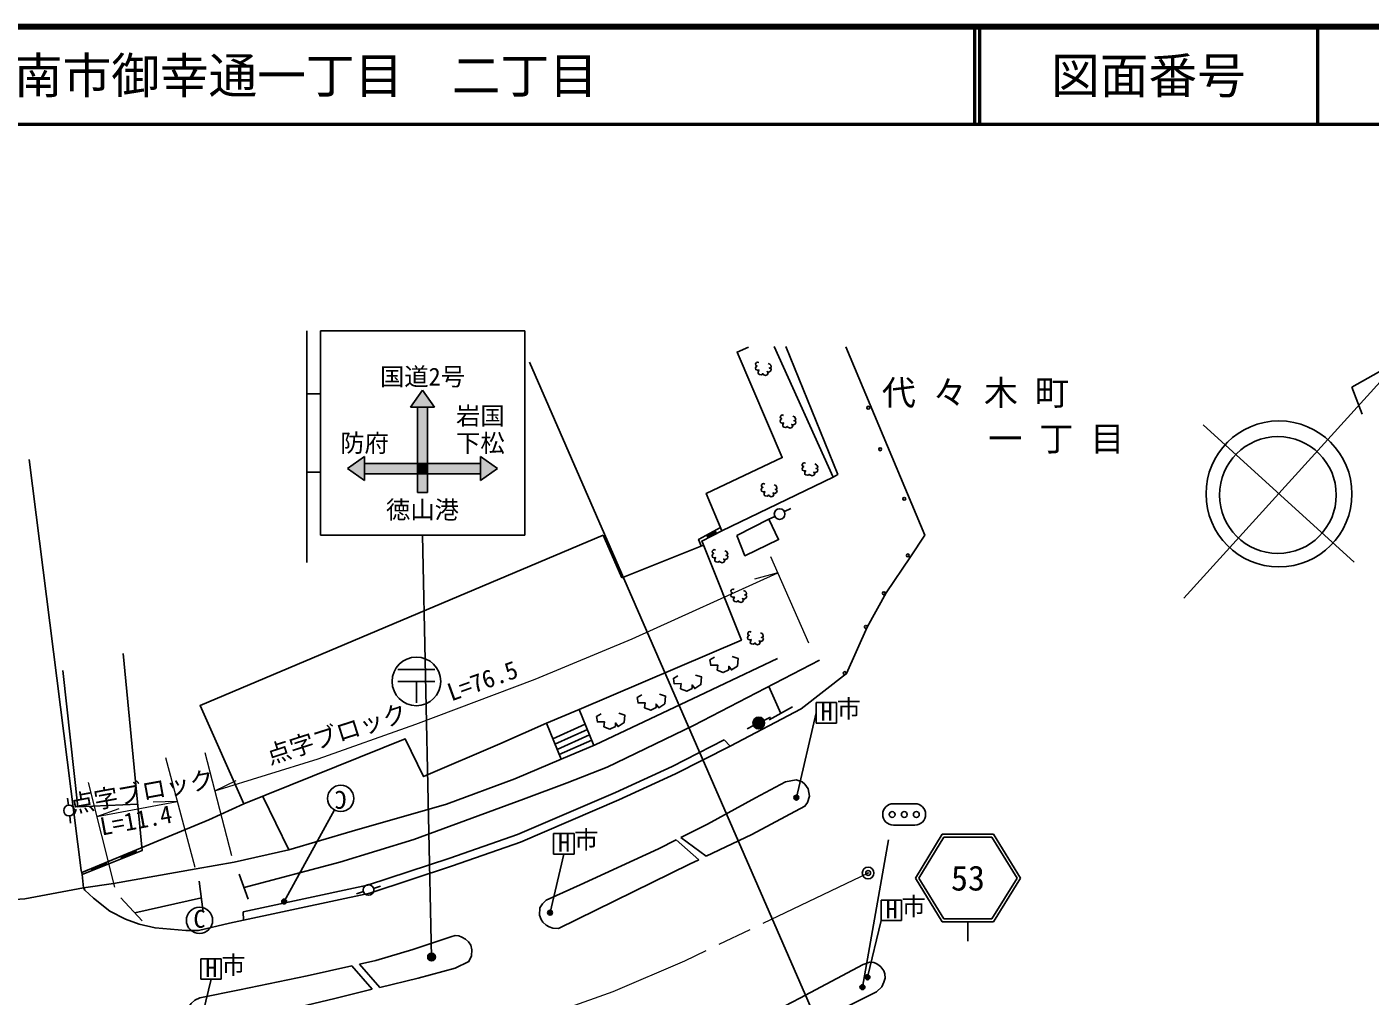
# Model space of a CAD drawing. Units: millimetres at full size, sheet at 1:1000; details may follow other scales. Extents: x 40000 to 680000, y 20000 to 380000.
# Drawn here: x 411353 to 549401, y 280390 to 380000 of the extents above; entities that cross this region are included whole.
import ezdxf
from ezdxf.enums import TextEntityAlignment as Align

# ---------------------------------------------------------------- set-up
doc = ezdxf.new("R2010")
doc.units = ezdxf.units.MM
doc.header["$LTSCALE"] = 1000
doc.header["$PDMODE"] = 32
doc.header["$PDSIZE"] = 500
doc.linetypes.add('CHAIN', pattern=[18.5, 12, -1.5, 3.5, -1.5])
for name, color, linetype, lineweight in [('M-BGD', 7, 'Continuous', 25), ('M-BGD-EXST', 7, 'Continuous', 25), ('M-BMK', 2, 'CHAIN', 13), ('M-BMK-OTRS', 5, 'Continuous', 25), ('M-BMK-SRVR', 3, 'Continuous', 25), ('M-STR-HTXT', 7, 'Continuous', 13), ('M-STR-STR3', 7, 'Continuous', 25), ('M-STR-STRC', 7, 'Continuous', 25), ('M-STR-STRD', 8, 'Continuous', 25), ('M-TTL', 2, 'Continuous', 140), ('M-TTL-LINE', 7, 'Continuous', 50)]:
    doc.layers.add(name, color=color, linetype=linetype, lineweight=lineweight)
for name, color, linetype in [('M-BMK-HTXT', 7, 'Continuous'), ('M-OTRS', 6, 'Continuous'), ('M-TTL-TXT', 7, 'Continuous')]:
    doc.layers.add(name, color=color, linetype=linetype)
doc.styles.add('ＭＳ ゴシック', font='')
doc.styles.get('ＭＳ ゴシック').set_extended_font_data('MS Gothic')

msp = doc.modelspace()

# ---------------------------------------------------------------- hatches: boundary and pattern name
at = {"layer": 'M-BGD'}
for points in [[(482241, 327942), (482071, 328251), (481221, 327785), (481378, 327500)], [(486954, 308918, 0.50498), (486016, 308689, 0.14642), (485979, 308347)], [(487123, 308226, 0.32892), (486954, 308918), (485979, 308347, 0.74456)], [(419489, 294142), (417973, 293533), (418067, 293301), (419582, 293910)], [(422519, 295359), (421004, 294750), (421097, 294518), (422612, 295127)]]:
    msp.add_hatch(color=256, dxfattribs=at).paths.add_polyline_path(points)
at = {"layer": 'M-BGD-EXST'}
for points in [[(490621, 300626, 1), (490251, 300962, 1)], [(437981, 289946, 1), (437611, 290282, 1)], [(465309, 288805, 1), (464939, 289141, 1)], [(497932, 282164, 1), (497562, 282500, 1)], [(497409, 281141, 1), (497038, 281477, 1)]]:
    msp.add_hatch(color=256, dxfattribs=at).paths.add_polyline_path(points)
at = {"layer": 'M-STR-STRC'}
for points in [[(452013, 342657), (453238, 340907), (452538, 340907), (451488, 340907), (450788, 340907)], [(452538, 335132), (452538, 336202), (452538, 336640), (452538, 340907), (451488, 340907), (451488, 335132)], [(446063, 335832), (446063, 335132), (446063, 334082), (446063, 333382), (444313, 334607)], [(457963, 335132), (457963, 335832), (459713, 334607), (457963, 333382), (457963, 334082)], [(449979, 334082), (450417, 334082), (451488, 334082), (451488, 335132), (446063, 335132), (446063, 334082)], [(452538, 334082), (452538, 335132), (451488, 335132), (451488, 334082)], [(452538, 332157), (452538, 334082), (451488, 334082), (451488, 333011), (451488, 332573), (451488, 332157)], [(457963, 334082), (457963, 335132), (454046, 335132), (453608, 335132), (452538, 335132), (452538, 334082)], [(453241, 284137, 1), (452648, 284675, 1)]]:
    msp.add_hatch(color=256, dxfattribs=at).paths.add_polyline_path(points)

# ---------------------------------------------------------------- linework, layer by layer
at = {"layer": 'M-BGD'}
for p, q in [((489207, 330179), (489879, 330512)), ((488221, 329690), (487549, 329357)), ((472504, 323389), (470585, 327778)), ((481378, 327500), (481221, 327785)), ((482241, 327942), (482071, 328251)), ((472504, 323389), (480880, 326750)), ((451387, 313962), (449487, 313962)), ((451387, 313962), (453287, 313962)), ((451387, 312731), (449487, 312731)), ((451387, 312731), (451387, 310531)), ((451387, 312731), (453287, 312731)), ((488849, 309441), (487603, 312219)), ((469622, 306155), (468119, 309834)), ((487652, 308768), (490047, 310114)), ((466254, 304744), (464756, 308435)), ((468736, 308324), (465405, 306835)), ((486034, 308187), (485365, 307848)), ((487105, 308728), (487774, 309067)), ((468957, 307782), (465625, 306292)), ((469179, 307239), (465846, 305749)), ((469401, 306697), (466066, 305206)), ((483620, 306079), (483020, 306727)), ((415617, 300007), (415523, 300751)), ((438270, 295420), (435593, 300921)), ((415755, 298915), (415849, 298171)), ((419489, 294142), (419582, 293910)), ((421004, 294750), (421097, 294518)), ((422519, 295359), (422612, 295127)), ((417973, 293533), (418067, 293301)), ((433186, 292934), (434109, 290367)), ((429064, 292189), (429485, 289030)), ((446989, 291461), (447706, 291680)), ((421006, 290508), (423196, 288116)), ((422446, 288936), (429289, 290501)), ((445937, 291139), (445219, 290920)), ((433605, 288184), (433577, 289048))]:
    msp.add_line(p, q, dxfattribs=at)
for points in [[(411602, 335538), (416946, 293293), (417035, 292886), (417185, 291516), (417294, 291289), (418196, 290470), (419879, 289131), (421505, 288302), (422879, 287800), (424527, 287401), (427701, 287140), (429002, 287140), (432187, 287879), (439049, 289358), (446592, 290985), (455103, 293764), (462097, 296211), (472174, 300550), (478030, 303219), (483620, 306079), (490939, 309920), (495586, 313538), (497727, 318314), (499655, 321841), (502157, 325537), (503635, 327775), (495523, 347130)], [(485511, 347082), (484345, 346583), (488990, 335732), (481176, 332061), (482790, 328223), (494222, 333720), (488151, 347145)], [(494222, 333720), (494683, 334012), (489337, 347145)], [(486582, 345494), (486454, 345540), (486342, 345495), (486236, 345361), (486256, 345231), (486339, 345172), (486398, 345161), (486293, 345100), (486228, 344911), (486261, 344774), (486442, 344705), (486589, 344724), (486512, 344527), (486509, 344361), (486633, 344285), (486815, 344247), (486940, 344303), (486973, 344364), (487025, 344281), (487257, 344178), (487431, 344247), (487530, 344407), (487488, 344518), (487417, 344570), (487611, 344522), (487802, 344635), (487855, 344834), (487784, 344910), (487656, 344942), (487813, 344987), (487835, 345075), (487794, 345245), (487712, 345335), (487540, 345413)], [(489113, 340071), (488985, 340117), (488873, 340072), (488767, 339938), (488787, 339808), (488869, 339749), (488929, 339738), (488824, 339677), (488759, 339488), (488791, 339351), (488972, 339282), (489120, 339301), (489043, 339104), (489040, 338938), (489164, 338862), (489346, 338824), (489471, 338879), (489504, 338941), (489556, 338858), (489788, 338755), (489962, 338824), (490061, 338983), (490019, 339095), (489948, 339147), (490142, 339099), (490333, 339211), (490386, 339410), (490315, 339487), (490187, 339519), (490344, 339564), (490366, 339652), (490325, 339822), (490243, 339912), (490071, 339990)], [(491373, 335160), (491245, 335206), (491133, 335161), (491026, 335027), (491046, 334897), (491129, 334838), (491189, 334827), (491083, 334766), (491019, 334577), (491051, 334440), (491232, 334371), (491380, 334390), (491303, 334193), (491300, 334027), (491424, 333951), (491605, 333913), (491731, 333968), (491763, 334030), (491816, 333947), (492048, 333844), (492221, 333913), (492320, 334072), (492278, 334184), (492208, 334236), (492401, 334188), (492593, 334300), (492646, 334500), (492574, 334576), (492446, 334608), (492604, 334653), (492626, 334741), (492584, 334911), (492502, 335001), (492330, 335079)], [(487185, 333021), (487057, 333067), (486945, 333022), (486839, 332888), (486858, 332758), (486941, 332699), (487001, 332688), (486895, 332627), (486831, 332438), (486863, 332301), (487044, 332232), (487192, 332251), (487115, 332054), (487112, 331888), (487236, 331812), (487418, 331773), (487543, 331829), (487576, 331891), (487628, 331808), (487860, 331705), (488034, 331773), (488132, 331933), (488091, 332045), (488020, 332097), (488213, 332049), (488405, 332161), (488458, 332360), (488386, 332437), (488259, 332469), (488416, 332513), (488438, 332602), (488397, 332772), (488315, 332862), (488142, 332940)], [(480647, 326656), (480377, 327321), (482646, 328567)], [(416990, 293090), (430042, 298523), (433649, 300137), (450243, 306826), (452132, 302952), (459970, 306324), (464756, 308435), (468119, 309834), (484796, 316989), (480851, 326822), (480715, 327160), (482790, 328223)], [(433649, 300137), (429162, 310244), (470585, 327778)], [(482127, 326238), (481999, 326283), (481887, 326238), (481781, 326104), (481801, 325974), (481883, 325915), (481943, 325904), (481838, 325843), (481773, 325654), (481805, 325517), (481986, 325448), (482134, 325467), (482057, 325270), (482054, 325104), (482178, 325028), (482360, 324990), (482485, 325046), (482518, 325107), (482570, 325025), (482802, 324922), (482976, 324990), (483075, 325150), (483033, 325261), (482962, 325313), (483156, 325265), (483347, 325378), (483400, 325577), (483329, 325654), (483201, 325685), (483358, 325730), (483380, 325818), (483339, 325989), (483257, 326079), (483085, 326156)], [(484055, 322170), (483927, 322216), (483815, 322171), (483709, 322037), (483729, 321907), (483812, 321848), (483871, 321837), (483766, 321776), (483701, 321587), (483734, 321450), (483915, 321381), (484062, 321400), (483985, 321203), (483982, 321037), (484106, 320961), (484288, 320922), (484413, 320978), (484446, 321040), (484498, 320957), (484730, 320854), (484904, 320922), (485003, 321082), (484961, 321194), (484890, 321246), (485084, 321198), (485275, 321310), (485328, 321509), (485257, 321586), (485129, 321618), (485286, 321662), (485308, 321751), (485267, 321921), (485185, 322011), (485013, 322089)], [(485776, 317811), (485648, 317857), (485536, 317812), (485430, 317678), (485450, 317548), (485533, 317489), (485592, 317478), (485487, 317417), (485422, 317228), (485455, 317091), (485636, 317022), (485783, 317041), (485706, 316844), (485703, 316678), (485827, 316602), (486009, 316564), (486134, 316619), (486167, 316681), (486220, 316598), (486451, 316495), (486625, 316564), (486724, 316723), (486682, 316835), (486611, 316887), (486805, 316839), (486996, 316951), (487049, 317150), (486978, 317227), (486850, 317259), (487007, 317304), (487029, 317392), (486988, 317562), (486906, 317652), (486734, 317730)], [(401773, 289786), (411160, 290404), (417185, 291516), (420272, 291970), (428749, 293457), (432668, 294165), (438270, 295420), (444787, 297349), (454468, 300131), (461497, 302732), (466254, 304744), (469755, 306211), (480404, 311268), (488504, 315095)], [(417035, 292886), (423218, 295370), (421252, 315593)], [(433684, 291549), (443500, 294164), (451138, 296504), (462405, 300620), (466887, 302321), (470988, 303934), (479850, 308214), (492822, 314915)], [(482026, 315215), (481552, 314944), (481636, 314402), (482349, 314419), (482298, 313893), (482925, 313639), (483485, 313927), (483485, 314283), (483756, 313910), (484383, 314317), (484451, 315097), (483841, 315300)], [(422756, 300115), (416607, 299857), (415064, 313871)], [(478266, 313306), (477792, 313035), (477876, 312493), (478588, 312510), (478538, 311984), (479165, 311730), (479725, 312018), (479725, 312374), (479996, 312001), (480623, 312408), (480691, 313188), (480081, 313391)], [(474564, 311340), (474089, 311068), (474174, 310526), (474886, 310543), (474835, 310018), (475463, 309763), (476022, 310052), (476022, 310407), (476294, 310035), (476921, 310441), (476989, 311221), (476378, 311424)], [(470380, 309392), (469905, 309121), (469990, 308579), (470702, 308595), (470651, 308070), (471279, 307816), (471838, 308104), (471838, 308460), (472109, 308087), (472737, 308494), (472805, 309273), (472194, 309477)], [(433577, 289048), (438870, 290189), (446370, 291807), (454831, 294570), (461788, 297003), (471830, 301327), (477660, 303985), (483020, 306727)]]:
    msp.add_lwpolyline(points, dxfattribs=at)
msp.add_lwpolyline([(484315, 327738), (487601, 329403), (488604, 327311), (485139, 325649)], close=True, dxfattribs=at)
for centre, radius in [((497819, 340861), 150), ((499047, 336590), 150), ((501527, 331500), 150), ((488714, 329934), 550), ((501891, 325678), 150), ((499424, 321791), 150), ((497586, 318337), 150), ((451387, 312731), 2500), ((495406, 313589), 150), ((486569, 308458), 600), ((415686, 299461), 550), ((446463, 291300), 550)]:
    msp.add_circle(centre, radius, dxfattribs=at)
at = {"layer": 'M-BGD-EXST'}
for p, q in [((490436, 300794), (492472, 309508)), ((494572, 310558), (492472, 310558)), ((492472, 310558), (492472, 308458)), ((494572, 308458), (494572, 310558)), ((492472, 308458), (494572, 308458)), ((437796, 290114), (442961, 299528)), ((467590, 297090), (465490, 297090)), ((465490, 297090), (465490, 294990)), ((467590, 294990), (467590, 297090)), ((497224, 281309), (499903, 296469)), ((465124, 288973), (466540, 294990)), ((465490, 294990), (467590, 294990)), ((501247, 290250), (499147, 290250)), ((499147, 290250), (499147, 288150)), ((501247, 288150), (501247, 290250)), ((497747, 282332), (499147, 288150)), ((499147, 288150), (501247, 288150)), ((431334, 284220), (429234, 284220)), ((429234, 284220), (429234, 282120)), ((431334, 282120), (431334, 284220)), ((429234, 282120), (431334, 282120)), ((429462, 278737), (430284, 282120))]:
    msp.add_line(p, q, dxfattribs=at)
for centre, radius in [((443611, 300711), 1350), ((490436, 300794), 250), ((437796, 290114), 250), ((429092, 288178), 1350), ((465124, 288973), 250), ((497747, 282332), 250), ((497224, 281309), 250)]:
    msp.add_circle(centre, radius, dxfattribs=at)
at = {"layer": 'M-BMK'}
msp.add_lwpolyline([(497809, 293040), (478953, 283993), (471558, 280835), (459440, 276523), (455745, 275404), (445014, 272570), (432098, 269649), (427318, 268835), (419773, 267569), (413377, 266963), (407280, 266518), (401533, 266169), (387596, 266171), (376784, 266609), (356609, 268200), (320988, 270859), (221221, 278418)], dxfattribs=at)
at = {"layer": 'M-BMK-OTRS'}
msp.add_line((463004, 345558), (511146, 235108), dxfattribs=at)
at = {"layer": 'M-BMK-SRVR'}
for p, q in [((530256, 321293), (552456, 345749)), ((552456, 345749), (547508, 342986)), ((547508, 342986), (548589, 340186)), ((532227, 339087), (547776, 324972))]:
    msp.add_line(p, q, dxfattribs=at)
for centre, radius in [((540033, 332001), 7500), ((539920, 331890), 6000), ((497809, 293040), 600)]:
    msp.add_circle(centre, radius, dxfattribs=at)
at = {"layer": 'M-OTRS'}
msp.add_point((497809, 293040), dxfattribs=at)
at = {"layer": 'M-STR-HTXT'}
for p, q in [((487773, 325572), (491667, 316705)), ((488515, 323882), (486148, 323231)), ((429632, 305421), (432382, 294834)), ((425584, 304927), (428612, 293655)), ((417651, 302348), (420371, 291593)), ((430657, 301476), (432858, 302563)), ((418532, 298864), (426805, 300381)), ((418532, 298864), (420848, 299679)), ((426794, 300379), (424340, 300320))]:
    msp.add_line(p, q, dxfattribs=at)
msp.add_lwpolyline([(430657, 301476), (441278, 304782), (451335, 308328), (463587, 312965), (473566, 317109), (488515, 323882)], dxfattribs=at)
at = {"layer": 'M-STR-STR3'}
for p, q in [((500415, 300161), (502615, 300161)), ((502615, 297961), (500415, 297961))]:
    msp.add_line(p, q, dxfattribs=at)
for centre in [(500284, 299050), (501524, 299050), (502764, 299050)]:
    msp.add_circle(centre, 300, dxfattribs=at)
for centre, start, end in [((500415, 299061), 90, 180), ((502615, 299061), 0, 90), ((500415, 299061), 180, 270), ((502615, 299061), 270, 0)]:
    msp.add_arc(centre, 1100, start, end, dxfattribs=at)
at = {"layer": 'M-STR-STRC'}
for p, q in [((440113, 348768), (440113, 324968)), ((441513, 348768), (441513, 327768)), ((441513, 348768), (462513, 348768)), ((462513, 348768), (462513, 327768)), ((450788, 340907), (452013, 342657)), ((452013, 342657), (453238, 340907)), ((440113, 342293), (441513, 342293)), ((453238, 340907), (450788, 340907)), ((451488, 340907), (451488, 332157)), ((452538, 340907), (452538, 332157)), ((444313, 334607), (446063, 335832)), ((446063, 335832), (446063, 333382)), ((457963, 333382), (457963, 335832)), ((457963, 335832), (459713, 334607)), ((440113, 334243), (441513, 334243)), ((446063, 333382), (444313, 334607)), ((446063, 335132), (457963, 335132)), ((446063, 334082), (457963, 334082)), ((459713, 334607), (457963, 333382)), ((451488, 332157), (452538, 332157)), ((441513, 327768), (462513, 327768)), ((452013, 327768), (452944, 284406)), ((505433, 297023), (502669, 292523)), ((505433, 297023), (510705, 297023)), ((513469, 292523), (510705, 297023)), ((505601, 296723), (503021, 292523)), ((505601, 296723), (510537, 296723)), ((513117, 292523), (510537, 296723)), ((502669, 292523), (505433, 288023)), ((503021, 292523), (505601, 288323)), ((510537, 288323), (513117, 292523)), ((510705, 288023), (513469, 292523)), ((505433, 288023), (510705, 288023)), ((505601, 288323), (510537, 288323)), ((508069, 288023), (508069, 286023))]:
    msp.add_line(p, q, dxfattribs=at)
msp.add_circle((452944, 284406), 400, dxfattribs=at)
at = {"layer": 'M-STR-STRD'}
for p, q in [((478088, 296441), (480417, 294411)), ((478554, 296676), (481168, 294768)), ((444747, 283507), (446847, 281097)), ((445522, 283683), (447614, 281283))]:
    msp.add_line(p, q, dxfattribs=at)
for points in [[(481168, 294768), (485871, 297003), (491317, 299901), (491581, 300298), (491798, 300929), (491653, 301681), (491303, 302176), (491027, 302426), (490429, 302614), (489876, 302526), (489323, 302406), (486225, 300785), (481289, 298053), (478554, 296676)], [(478088, 296441), (476276, 295530), (468201, 291816), (464725, 290248), (464328, 289875), (464068, 289475), (464047, 288707), (464196, 288271), (464387, 287985), (464726, 287696), (465040, 287505), (465400, 287384), (465984, 287324), (479453, 293953), (480417, 294411)], [(447614, 281283), (451559, 282238), (455363, 283273), (456782, 283940), (457033, 284525), (457096, 285154), (456993, 285628), (456723, 285975), (456430, 286241), (456061, 286449), (455734, 286594), (455373, 286616), (454914, 286474), (451033, 285196), (447212, 284067), (445522, 283683)], [(444747, 283507), (440151, 282462), (433194, 281024), (429145, 280220), (428616, 279970), (428250, 279637), (427943, 279232), (427891, 278775), (427904, 278300), (428058, 277959), (428276, 277600), (428598, 277267), (428977, 277084), (429639, 276947), (430045, 277061), (442986, 280163), (446847, 281097)], [(489096, 276042), (498687, 280838), (499208, 281362), (499439, 281824), (499546, 282238), (499524, 282688), (499410, 283007), (499109, 283387), (498917, 283561), (498627, 283745), (498381, 283860), (498000, 283884), (497293, 283638), (490788, 280182), (489227, 279367)]]:
    msp.add_lwpolyline(points, dxfattribs=at)
at = {"layer": 'M-TTL'}
msp.add_line((680000, 380000), (40000, 380000), dxfattribs=at)
at = {"layer": 'M-TTL-LINE'}
for p, q in [((508747, 380000), (508747, 370000)), ((509247, 380000), (509247, 370000)), ((543997, 380000), (543997, 370000)), ((40000, 370000), (680000, 370000))]:
    msp.add_line(p, q, dxfattribs=at)

# ---------------------------------------------------------------- texts
at = {"layer": 'M-BGD-EXST', "style": 'ＭＳ ゴシック'}
for s, p in [('市', (494572, 308458)), ('H', (492925, 308150)), ('H', (465943, 294682)), ('市', (467590, 294990)), ('H', (499600, 287841)), ('市', (501247, 288150)), ('市', (431334, 282120)), ('H', (429687, 281812))]:
    msp.add_text(s, height=1833, dxfattribs=at).set_placement(p, align=Align.BOTTOM_LEFT)
for rotation, p in [(178.508, (444266, 302004)), (358.508, (428436, 286885))]:
    msp.add_text('C', height=1833, rotation=rotation, dxfattribs=at).set_placement(p, align=Align.BOTTOM_LEFT)
at = {"layer": 'M-BMK-HTXT', "style": 'ＭＳ ゴシック'}
for s, p in [('代 々 木 町', (499216, 340358)), ('一 丁 目', (510153, 335633))]:
    msp.add_text(s, height=2566, dxfattribs=at).set_placement(p, align=Align.BOTTOM_LEFT)
at = {"layer": 'M-STR-HTXT', "style": 'ＭＳ ゴシック'}
for s, rotation, p in [('L=76.5', 19.768, (455154, 310151)), ('点字ブロック', 17.768, (436489, 303667)), ('点字ブロック', 10.386, (416056, 298608)), ('L=11.4', 10.386, (419150, 296349))]:
    msp.add_text(s, height=1833, rotation=rotation, dxfattribs=at).set_placement(p, align=Align.BOTTOM_LEFT)
at = {"layer": 'M-STR-STRC', "style": 'ＭＳ ゴシック'}
for s, height, p in [('国道2号', 1833, (452013, 344057)), ('岩国', 1833, (457963, 340032)), ('防府', 1833, (446063, 337232)), ('下松', 1833, (457963, 337232)), ('徳山港', 1833, (452013, 330380)), ('53', 2566, (508069, 292523))]:
    msp.add_text(s, height=height, dxfattribs=at).set_placement(p, align=Align.MIDDLE_CENTER)
at = {"layer": 'M-TTL-TXT', "style": 'ＭＳ ゴシック'}
msp.add_text('周南市御幸通一丁目\u3000二丁目', height=3666, dxfattribs=at).set_placement((405024, 375000), align=Align.MIDDLE_LEFT)
msp.add_text('図面番号', height=3666, dxfattribs=at).set_placement((526622, 375000), align=Align.MIDDLE_CENTER)

doc.saveas('drawing.dxf')
